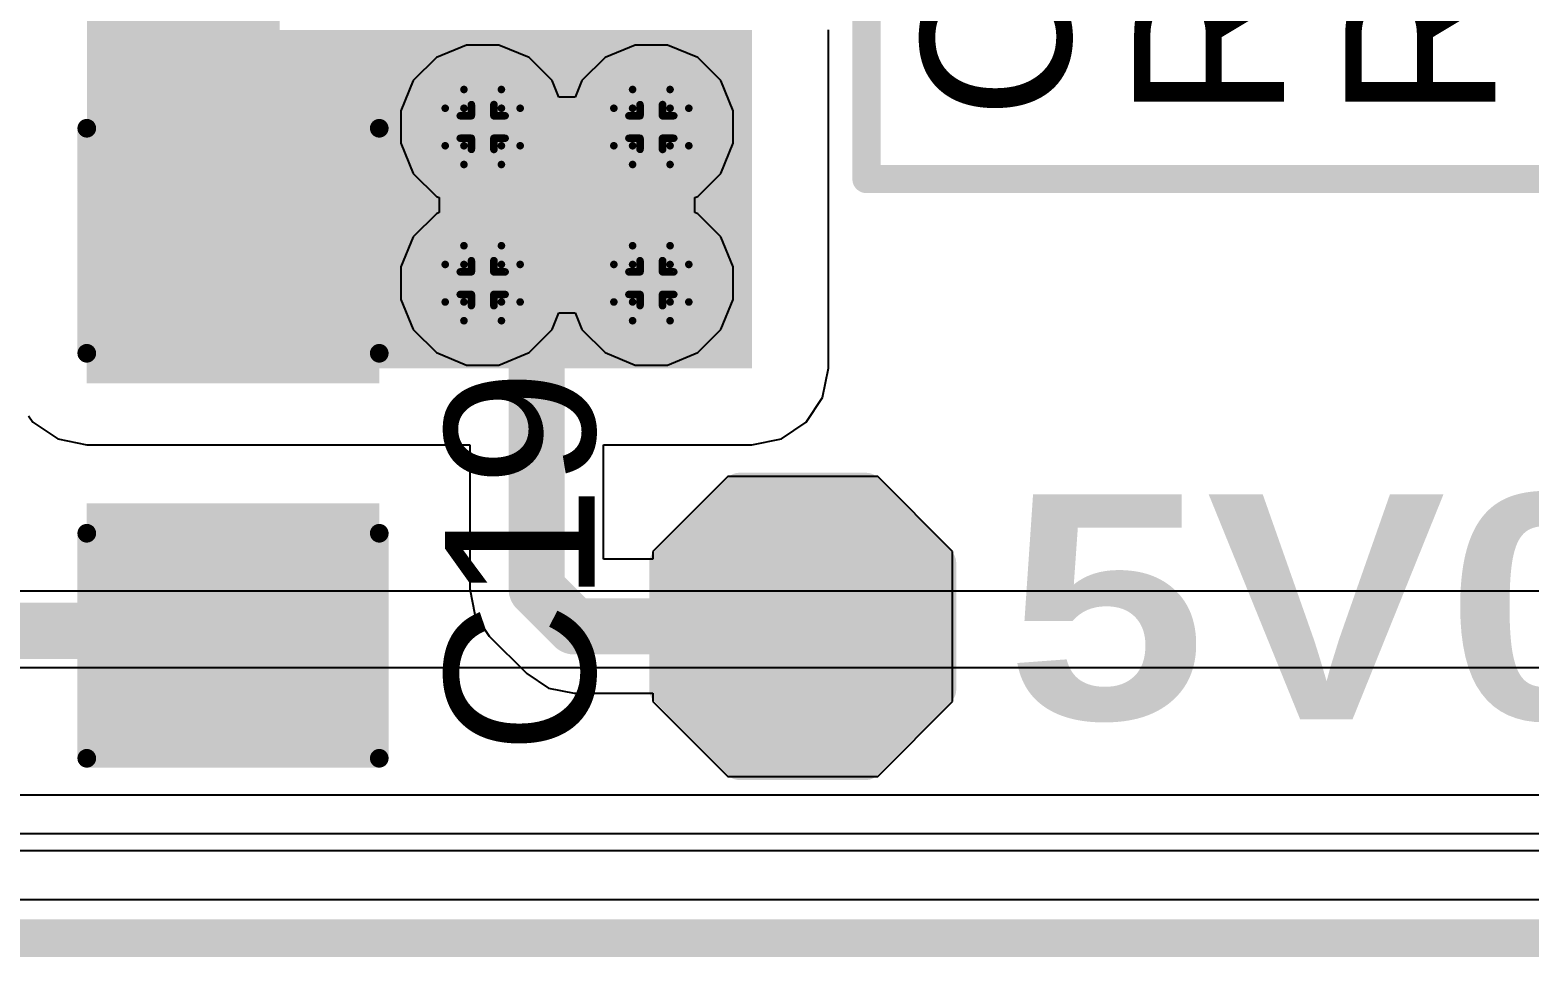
# Model space of a CAD drawing. Header units: inches. Extents: x -3 to 5259, y -3 to 5282.
# Drawn here: x 13 to 23.16, y -2.85 to 3.43 of the extents above; entities that cross this region are included whole.
import ezdxf

# ---------------------------------------------------------------- set-up
doc = ezdxf.new("R2010")
doc.units = ezdxf.units.IN
for name, color, linetype in [('Board Outline', 216, 'Continuous'), ('Bottom Layer', 5, 'Continuous'), ('Bottom Solder', 6, 'Continuous'), ('Drill Drawing', 1, 'Continuous'), ('Layer 1', 16, 'Continuous'), ('Layer 2', 76, 'Continuous'), ('Top Layer', 1, 'Continuous'), ('Top Overlay', 2, 'Continuous'), ('Top Paste', 8, 'Continuous'), ('Top Solder', 216, 'Continuous'), ('Via Holes', 16, 'Continuous')]:
    doc.layers.add(name, color=color, linetype=linetype)
doc.styles.add('Arial', font='', dxfattribs={"height": 0.2})
doc.styles.add('Arial Black_Bold', font='', dxfattribs={"height": 0.2})
doc.styles.get('Arial').set_extended_font_data('Arial')
doc.styles.get('Arial Black_Bold').set_extended_font_data('Arial Black', bold=True)

# ---------------------------------------------------------------- blocks, each defined once
blk = doc.blocks.new('T__________29')
at = {"layer": 'Top Layer'}
blk.add_hatch(color=1, dxfattribs=at).paths.add_polyline_path([(0.381, 0.762), (-0.381, 0.762), (-0.762, 0.381), (-0.762, -0.381), (-0.381, -0.762), (0.381, -0.762), (0.762, -0.381), (0.762, 0.381)])
at = {"layer": 'Top Paste'}
blk.add_hatch(color=8, dxfattribs=at).paths.add_polyline_path([(0.381, 0.762), (-0.381, 0.762), (-0.762, 0.381), (-0.762, -0.381), (-0.381, -0.762), (0.381, -0.762), (0.762, -0.381), (0.762, 0.381)])
at = {"layer": 'Top Solder'}
blk.add_hatch(color=216, dxfattribs=at).paths.add_polyline_path([(0.432, 0.864), (-0.432, 0.864), (-0.864, 0.432), (-0.864, -0.432), (-0.432, -0.864), (0.432, -0.864), (0.864, -0.432), (0.864, 0.432)])
at = {"layer": 'Top Overlay'}
for points in [[(-0.94, 0.432, 0.2, 0.2, 0), (-0.432, 0.94, 0.2, 0.2, 0)], [(-0.432, 0.94, 0.2, 0.2, 0), (0.432, 0.94, 0.2, 0.2, 0)], [(0.432, 0.94, 0.2, 0.2, 0), (0.94, 0.432, 0.2, 0.2, 0)], [(-0.94, -0.432, 0.2, 0.2, 0), (-0.94, 0.432, 0.2, 0.2, 0)], [(0.94, -0.432, 0.2, 0.2, 0), (0.94, 0.432, 0.2, 0.2, 0)], [(-0.94, -0.432, 0.2, 0.2, 0), (-0.432, -0.94, 0.2, 0.2, 0)], [(0.432, -0.94, 0.2, 0.2, 0), (0.94, -0.432, 0.2, 0.2, 0)], [(-0.432, -0.94, 0.2, 0.2, 0), (0.432, -0.94, 0.2, 0.2, 0)]]:
    blk.add_lwpolyline(points, format="xyseb", dxfattribs=at)
for points in [[(-0.482, 0.94, 0.1, 0.1, 1), (-0.382, 0.94, 0.1, 0.1, 1)], [(-0.482, 0.94, 0.1, 0.1, 1), (-0.382, 0.94, 0.1, 0.1, 1)], [(0.382, 0.94, 0.1, 0.1, 1), (0.482, 0.94, 0.1, 0.1, 1)], [(0.382, 0.94, 0.1, 0.1, 1), (0.482, 0.94, 0.1, 0.1, 1)], [(-0.99, 0.432, 0.1, 0.1, 1), (-0.89, 0.432, 0.1, 0.1, 1)], [(-0.99, 0.432, 0.1, 0.1, 1), (-0.89, 0.432, 0.1, 0.1, 1)], [(0.89, 0.432, 0.1, 0.1, 1), (0.99, 0.432, 0.1, 0.1, 1)], [(0.89, 0.432, 0.1, 0.1, 1), (0.99, 0.432, 0.1, 0.1, 1)], [(-0.99, -0.432, 0.1, 0.1, 1), (-0.89, -0.432, 0.1, 0.1, 1)], [(-0.99, -0.432, 0.1, 0.1, 1), (-0.89, -0.432, 0.1, 0.1, 1)], [(0.89, -0.432, 0.1, 0.1, 1), (0.99, -0.432, 0.1, 0.1, 1)], [(0.89, -0.432, 0.1, 0.1, 1), (0.99, -0.432, 0.1, 0.1, 1)], [(-0.482, -0.94, 0.1, 0.1, 1), (-0.382, -0.94, 0.1, 0.1, 1)], [(-0.482, -0.94, 0.1, 0.1, 1), (-0.382, -0.94, 0.1, 0.1, 1)], [(0.382, -0.94, 0.1, 0.1, 1), (0.482, -0.94, 0.1, 0.1, 1)], [(0.382, -0.94, 0.1, 0.1, 1), (0.482, -0.94, 0.1, 0.1, 1)]]:
    blk.add_lwpolyline(points, format="xyseb", close=True, dxfattribs=at)
blk = doc.blocks.new('C___1206_264')
at = {"layer": 'Top Layer'}
for points in [[(-2.032, 0.889), (-0.508, 0.889), (-0.508, -0.889), (-2.032, -0.889)], [(0.508, 0.889), (2.032, 0.889), (2.032, -0.889), (0.508, -0.889)]]:
    blk.add_hatch(color=1, dxfattribs=at).paths.add_polyline_path(points)
at = {"layer": 'Top Paste'}
for points in [[(-2.032, 0.889), (-0.508, 0.889), (-0.508, -0.889), (-2.032, -0.889)], [(0.508, 0.889), (2.032, 0.889), (2.032, -0.889), (0.508, -0.889)]]:
    blk.add_hatch(color=8, dxfattribs=at).paths.add_polyline_path(points)
at = {"layer": 'Top Solder'}
for points in [[(-2.134, 0.991), (-0.406, 0.991), (-0.406, -0.991), (-2.134, -0.991)], [(0.406, 0.991), (2.134, 0.991), (2.134, -0.991), (0.406, -0.991)]]:
    blk.add_hatch(color=216, dxfattribs=at).paths.add_polyline_path(points)
at = {"layer": 'Top Overlay'}
for points in [[(-2.134, 0.991, 0.127, 0.127, 0), (-0.61, 0.991, 0.127, 0.127, 0)], [(-2.134, 0.991, 0.127, 0.127, 0), (-2.134, -0.991, 0.127, 0.127, 0)], [(0.61, 0.991, 0.127, 0.127, 0), (2.134, 0.991, 0.127, 0.127, 0)], [(2.134, 0.991, 0.127, 0.127, 0), (2.134, -0.991, 0.127, 0.127, 0)], [(-2.134, -0.991, 0.127, 0.127, 0), (-0.61, -0.991, 0.127, 0.127, 0)], [(0.61, -0.991, 0.127, 0.127, 0), (2.134, -0.991, 0.127, 0.127, 0)]]:
    blk.add_lwpolyline(points, format="xyseb", dxfattribs=at)
for points in [[(-2.165, 0.991, 0.0635, 0.0635, 1), (-2.102, 0.991, 0.0635, 0.0635, 1)], [(-2.165, 0.991, 0.0635, 0.0635, 1), (-2.102, 0.991, 0.0635, 0.0635, 1)], [(-0.641, 0.991, 0.0635, 0.0635, 1), (-0.578, 0.991, 0.0635, 0.0635, 1)], [(0.578, 0.991, 0.0635, 0.0635, 1), (0.641, 0.991, 0.0635, 0.0635, 1)], [(2.102, 0.991, 0.0635, 0.0635, 1), (2.165, 0.991, 0.0635, 0.0635, 1)], [(2.102, 0.991, 0.0635, 0.0635, 1), (2.165, 0.991, 0.0635, 0.0635, 1)], [(-2.165, -0.991, 0.0635, 0.0635, 1), (-2.102, -0.991, 0.0635, 0.0635, 1)], [(-2.165, -0.991, 0.0635, 0.0635, 1), (-2.102, -0.991, 0.0635, 0.0635, 1)], [(-0.641, -0.991, 0.0635, 0.0635, 1), (-0.578, -0.991, 0.0635, 0.0635, 1)], [(0.578, -0.991, 0.0635, 0.0635, 1), (0.641, -0.991, 0.0635, 0.0635, 1)], [(2.102, -0.991, 0.0635, 0.0635, 1), (2.165, -0.991, 0.0635, 0.0635, 1)], [(2.102, -0.991, 0.0635, 0.0635, 1), (2.165, -0.991, 0.0635, 0.0635, 1)]]:
    blk.add_lwpolyline(points, format="xyseb", close=True, dxfattribs=at)

msp = doc.modelspace()

# ---------------------------------------------------------------- hatches: boundary and pattern name
at = {"layer": 'Bottom Layer'}
h = msp.add_hatch(color=5, dxfattribs=at)
edge = h.paths.add_edge_path()
edge.add_arc((16.068, 2.772), 0.3, 0, 360)
h = msp.add_hatch(color=5, dxfattribs=at)
edge = h.paths.add_edge_path()
edge.add_arc((17.211, 2.772), 0.3, 0, 360)
h = msp.add_hatch(color=5, dxfattribs=at)
edge = h.paths.add_edge_path()
edge.add_arc((16.068, 1.714), 0.3, 0, 360)
h = msp.add_hatch(color=5, dxfattribs=at)
edge = h.paths.add_edge_path()
edge.add_arc((17.211, 1.714), 0.3, 0, 360)
at = {"layer": 'Bottom Solder'}
h = msp.add_hatch(color=6, dxfattribs=at)
edge = h.paths.add_edge_path()
edge.add_arc((16.068, 2.772), 0.402, 0, 360)
h = msp.add_hatch(color=6, dxfattribs=at)
edge = h.paths.add_edge_path()
edge.add_arc((17.211, 2.772), 0.402, 0, 360)
h = msp.add_hatch(color=6, dxfattribs=at)
edge = h.paths.add_edge_path()
edge.add_arc((16.068, 1.714), 0.402, 0, 360)
h = msp.add_hatch(color=6, dxfattribs=at)
edge = h.paths.add_edge_path()
edge.add_arc((17.211, 1.714), 0.402, 0, 360)
at = {"layer": 'Layer 1'}
h = msp.add_hatch(color=16, dxfattribs=at)
edge = h.paths.add_edge_path()
edge.add_arc((16.068, 2.772), 0.3, 0, 360)
h = msp.add_hatch(color=16, dxfattribs=at)
edge = h.paths.add_edge_path()
edge.add_arc((17.211, 2.772), 0.3, 0, 360)
h = msp.add_hatch(color=16, dxfattribs=at)
edge = h.paths.add_edge_path()
edge.add_arc((16.068, 1.714), 0.3, 0, 360)
h = msp.add_hatch(color=16, dxfattribs=at)
edge = h.paths.add_edge_path()
edge.add_arc((17.211, 1.714), 0.3, 0, 360)
at = {"layer": 'Layer 2'}
h = msp.add_hatch(color=76, dxfattribs=at)
edge = h.paths.add_edge_path()
edge.add_arc((16.068, 2.772), 0.3, 0, 360)
h = msp.add_hatch(color=76, dxfattribs=at)
edge = h.paths.add_edge_path()
edge.add_arc((17.211, 2.772), 0.3, 0, 360)
h = msp.add_hatch(color=76, dxfattribs=at)
edge = h.paths.add_edge_path()
edge.add_arc((16.068, 1.714), 0.3, 0, 360)
h = msp.add_hatch(color=76, dxfattribs=at)
edge = h.paths.add_edge_path()
edge.add_arc((17.211, 1.714), 0.3, 0, 360)
at = {"layer": 'Top Layer'}
for points in [[(13.386, 1.138), (14.693, 1.138), (14.693, 4.502), (13.386, 4.502)], [(13.386, 1.138), (17.893, 1.138), (17.893, 3.429), (13.386, 3.429)]]:
    msp.add_hatch(color=1, dxfattribs=at).paths.add_polyline_path(points)
h = msp.add_hatch(color=1, dxfattribs=at)
edge = h.paths.add_edge_path()
edge.add_arc((16.068, 2.772), 0.3, 0, 360)
h = msp.add_hatch(color=1, dxfattribs=at)
edge = h.paths.add_edge_path()
edge.add_arc((17.211, 2.772), 0.3, 0, 360)
h = msp.add_hatch(color=1, dxfattribs=at)
edge = h.paths.add_edge_path()
edge.add_arc((16.068, 1.714), 0.3, 0, 360)
h = msp.add_hatch(color=1, dxfattribs=at)
edge = h.paths.add_edge_path()
edge.add_arc((17.211, 1.714), 0.3, 0, 360)
at = {"layer": 'Top Solder'}
h = msp.add_hatch(color=216, dxfattribs=at)
edge = h.paths.add_edge_path()
edge.add_arc((16.068, 2.772), 0.402, 0, 360)
h = msp.add_hatch(color=216, dxfattribs=at)
edge = h.paths.add_edge_path()
edge.add_arc((17.211, 2.772), 0.402, 0, 360)
h = msp.add_hatch(color=216, dxfattribs=at)
edge = h.paths.add_edge_path()
edge.add_arc((16.068, 1.714), 0.402, 0, 360)
h = msp.add_hatch(color=216, dxfattribs=at)
edge = h.paths.add_edge_path()
edge.add_arc((17.211, 1.714), 0.402, 0, 360)
at = {"layer": 'Via Holes'}
h = msp.add_hatch(color=7, dxfattribs=at)
edge = h.paths.add_edge_path()
edge.add_arc((16.068, 2.772), 0.15, 0, 360)
h = msp.add_hatch(color=7, dxfattribs=at)
edge = h.paths.add_edge_path()
edge.add_arc((17.211, 2.772), 0.15, 0, 360)
h = msp.add_hatch(color=7, dxfattribs=at)
edge = h.paths.add_edge_path()
edge.add_arc((16.068, 1.714), 0.15, 0, 360)
h = msp.add_hatch(color=7, dxfattribs=at)
edge = h.paths.add_edge_path()
edge.add_arc((17.211, 1.714), 0.15, 0, 360)

# ---------------------------------------------------------------- linework, layer by layer
at = {"layer": 'Board Outline'}
msp.add_lwpolyline([(-2.722, -2.722, 0.254, 0.254, 0), (147.278, -2.722, 0.254, 0.254, 0)], format="xyseb", dxfattribs=at)
at = {"layer": 'Bottom Layer'}
for p, q in [((15.958, 3.326), (15.754, 3.242)), ((16.178, 3.326), (15.958, 3.326)), ((16.382, 3.242), (16.178, 3.326)), ((17.101, 3.326), (16.897, 3.242)), ((17.321, 3.326), (17.101, 3.326)), ((17.525, 3.242), (17.321, 3.326)), ((15.754, 3.242), (15.598, 3.086)), ((16.538, 3.086), (16.382, 3.242)), ((16.897, 3.242), (16.741, 3.086)), ((17.681, 3.086), (17.525, 3.242)), ((15.598, 3.086), (15.514, 2.882)), ((16.585, 2.973), (16.538, 3.086)), ((16.741, 3.086), (16.694, 2.973)), ((17.765, 2.882), (17.681, 3.086)), ((16.694, 2.973), (16.585, 2.973)), ((15.514, 2.882), (15.514, 2.662)), ((17.765, 2.662), (17.765, 2.882)), ((15.514, 2.662), (15.598, 2.458)), ((17.681, 2.458), (17.765, 2.662)), ((15.598, 2.458), (15.754, 2.302)), ((17.525, 2.302), (17.681, 2.458)), ((15.754, 2.302), (15.774, 2.294)), ((15.774, 2.294), (15.774, 2.192)), ((17.505, 2.294), (17.525, 2.302)), ((17.505, 2.192), (17.505, 2.294)), ((15.754, 2.184), (15.598, 2.028)), ((15.774, 2.192), (15.754, 2.184)), ((17.525, 2.184), (17.505, 2.192)), ((17.681, 2.028), (17.525, 2.184)), ((15.598, 2.028), (15.514, 1.825)), ((17.765, 1.825), (17.681, 2.028)), ((15.514, 1.825), (15.514, 1.604)), ((17.765, 1.604), (17.765, 1.825)), ((15.514, 1.604), (15.598, 1.401)), ((17.681, 1.401), (17.765, 1.604)), ((16.538, 1.401), (16.585, 1.514)), ((16.585, 1.514), (16.694, 1.514)), ((16.694, 1.514), (16.741, 1.401)), ((15.598, 1.401), (15.754, 1.245)), ((16.382, 1.245), (16.538, 1.401)), ((16.741, 1.401), (16.897, 1.245)), ((17.525, 1.245), (17.681, 1.401)), ((15.754, 1.245), (15.958, 1.16)), ((16.178, 1.16), (16.382, 1.245)), ((16.897, 1.245), (17.101, 1.16)), ((17.321, 1.16), (17.525, 1.245)), ((15.958, 1.16), (16.178, 1.16)), ((17.101, 1.16), (17.321, 1.16)), ((139.342, -1.753), (5.233, -1.753))]:
    msp.add_line(p, q, dxfattribs=at)
at = {"layer": 'Drill Drawing'}
for points in [[(15.941, 2.899, 0.0508, 0.0508, 0), (15.941, 3.026, 0.0508, 0.0508, 0)], [(15.941, 3.026, 0.0508, 0.0508, 0), (16.195, 3.026, 0.0508, 0.0508, 0)], [(16.195, 2.899, 0.0508, 0.0508, 0), (16.195, 3.026, 0.0508, 0.0508, 0)], [(17.084, 2.899, 0.0508, 0.0508, 0), (17.084, 3.026, 0.0508, 0.0508, 0)], [(17.084, 3.026, 0.0508, 0.0508, 0), (17.338, 3.026, 0.0508, 0.0508, 0)], [(17.338, 2.899, 0.0508, 0.0508, 0), (17.338, 3.026, 0.0508, 0.0508, 0)], [(15.992, 2.848, 0.0508, 0.0508, 0), (15.992, 2.924, 0.0508, 0.0508, 0)], [(15.992, 2.924, 0.0508, 0.0508, 0), (16.144, 2.924, 0.0508, 0.0508, 0)], [(16.144, 2.848, 0.0508, 0.0508, 0), (16.144, 2.924, 0.0508, 0.0508, 0)], [(17.135, 2.848, 0.0508, 0.0508, 0), (17.135, 2.924, 0.0508, 0.0508, 0)], [(17.135, 2.924, 0.0508, 0.0508, 0), (17.287, 2.924, 0.0508, 0.0508, 0)], [(17.287, 2.848, 0.0508, 0.0508, 0), (17.287, 2.924, 0.0508, 0.0508, 0)], [(15.814, 2.645, 0.0508, 0.0508, 0), (15.814, 2.899, 0.0508, 0.0508, 0)], [(15.814, 2.899, 0.0508, 0.0508, 0), (15.941, 2.899, 0.0508, 0.0508, 0)], [(15.916, 2.696, 0.0508, 0.0508, 0), (15.916, 2.848, 0.0508, 0.0508, 0)], [(15.916, 2.848, 0.0508, 0.0508, 0), (15.992, 2.848, 0.0508, 0.0508, 0)], [(16.144, 2.848, 0.0508, 0.0508, 0), (16.22, 2.848, 0.0508, 0.0508, 0)], [(16.195, 2.899, 0.0508, 0.0508, 0), (16.322, 2.899, 0.0508, 0.0508, 0)], [(16.22, 2.696, 0.0508, 0.0508, 0), (16.22, 2.848, 0.0508, 0.0508, 0)], [(16.322, 2.645, 0.0508, 0.0508, 0), (16.322, 2.899, 0.0508, 0.0508, 0)], [(16.957, 2.645, 0.0508, 0.0508, 0), (16.957, 2.899, 0.0508, 0.0508, 0)], [(16.957, 2.899, 0.0508, 0.0508, 0), (17.084, 2.899, 0.0508, 0.0508, 0)], [(17.059, 2.696, 0.0508, 0.0508, 0), (17.059, 2.848, 0.0508, 0.0508, 0)], [(17.059, 2.848, 0.0508, 0.0508, 0), (17.135, 2.848, 0.0508, 0.0508, 0)], [(17.287, 2.848, 0.0508, 0.0508, 0), (17.363, 2.848, 0.0508, 0.0508, 0)], [(17.338, 2.899, 0.0508, 0.0508, 0), (17.465, 2.899, 0.0508, 0.0508, 0)], [(17.363, 2.696, 0.0508, 0.0508, 0), (17.363, 2.848, 0.0508, 0.0508, 0)], [(17.465, 2.645, 0.0508, 0.0508, 0), (17.465, 2.899, 0.0508, 0.0508, 0)], [(15.814, 2.645, 0.0508, 0.0508, 0), (15.941, 2.645, 0.0508, 0.0508, 0)], [(15.916, 2.696, 0.0508, 0.0508, 0), (15.992, 2.696, 0.0508, 0.0508, 0)], [(15.941, 2.518, 0.0508, 0.0508, 0), (15.941, 2.645, 0.0508, 0.0508, 0)], [(15.992, 2.62, 0.0508, 0.0508, 0), (15.992, 2.696, 0.0508, 0.0508, 0)], [(15.992, 2.62, 0.0508, 0.0508, 0), (16.144, 2.62, 0.0508, 0.0508, 0)], [(16.144, 2.696, 0.0508, 0.0508, 0), (16.22, 2.696, 0.0508, 0.0508, 0)], [(16.144, 2.62, 0.0508, 0.0508, 0), (16.144, 2.696, 0.0508, 0.0508, 0)], [(16.195, 2.645, 0.0508, 0.0508, 0), (16.322, 2.645, 0.0508, 0.0508, 0)], [(16.195, 2.518, 0.0508, 0.0508, 0), (16.195, 2.645, 0.0508, 0.0508, 0)], [(16.957, 2.645, 0.0508, 0.0508, 0), (17.084, 2.645, 0.0508, 0.0508, 0)], [(17.059, 2.696, 0.0508, 0.0508, 0), (17.135, 2.696, 0.0508, 0.0508, 0)], [(17.084, 2.518, 0.0508, 0.0508, 0), (17.084, 2.645, 0.0508, 0.0508, 0)], [(17.135, 2.62, 0.0508, 0.0508, 0), (17.135, 2.696, 0.0508, 0.0508, 0)], [(17.135, 2.62, 0.0508, 0.0508, 0), (17.287, 2.62, 0.0508, 0.0508, 0)], [(17.287, 2.696, 0.0508, 0.0508, 0), (17.363, 2.696, 0.0508, 0.0508, 0)], [(17.287, 2.62, 0.0508, 0.0508, 0), (17.287, 2.696, 0.0508, 0.0508, 0)], [(17.338, 2.645, 0.0508, 0.0508, 0), (17.465, 2.645, 0.0508, 0.0508, 0)], [(17.338, 2.518, 0.0508, 0.0508, 0), (17.338, 2.645, 0.0508, 0.0508, 0)], [(15.941, 2.518, 0.0508, 0.0508, 0), (16.195, 2.518, 0.0508, 0.0508, 0)], [(17.084, 2.518, 0.0508, 0.0508, 0), (17.338, 2.518, 0.0508, 0.0508, 0)], [(15.941, 1.841, 0.0508, 0.0508, 0), (15.941, 1.968, 0.0508, 0.0508, 0)], [(15.941, 1.968, 0.0508, 0.0508, 0), (16.195, 1.968, 0.0508, 0.0508, 0)], [(16.195, 1.841, 0.0508, 0.0508, 0), (16.195, 1.968, 0.0508, 0.0508, 0)], [(17.084, 1.841, 0.0508, 0.0508, 0), (17.084, 1.968, 0.0508, 0.0508, 0)], [(17.084, 1.968, 0.0508, 0.0508, 0), (17.338, 1.968, 0.0508, 0.0508, 0)], [(17.338, 1.841, 0.0508, 0.0508, 0), (17.338, 1.968, 0.0508, 0.0508, 0)], [(15.814, 1.587, 0.0508, 0.0508, 0), (15.814, 1.841, 0.0508, 0.0508, 0)], [(15.814, 1.841, 0.0508, 0.0508, 0), (15.941, 1.841, 0.0508, 0.0508, 0)], [(15.992, 1.791, 0.0508, 0.0508, 0), (15.992, 1.867, 0.0508, 0.0508, 0)], [(15.992, 1.867, 0.0508, 0.0508, 0), (16.144, 1.867, 0.0508, 0.0508, 0)], [(16.144, 1.791, 0.0508, 0.0508, 0), (16.144, 1.867, 0.0508, 0.0508, 0)], [(16.195, 1.841, 0.0508, 0.0508, 0), (16.322, 1.841, 0.0508, 0.0508, 0)], [(16.322, 1.587, 0.0508, 0.0508, 0), (16.322, 1.841, 0.0508, 0.0508, 0)], [(16.957, 1.587, 0.0508, 0.0508, 0), (16.957, 1.841, 0.0508, 0.0508, 0)], [(16.957, 1.841, 0.0508, 0.0508, 0), (17.084, 1.841, 0.0508, 0.0508, 0)], [(17.135, 1.791, 0.0508, 0.0508, 0), (17.135, 1.867, 0.0508, 0.0508, 0)], [(17.135, 1.867, 0.0508, 0.0508, 0), (17.287, 1.867, 0.0508, 0.0508, 0)], [(17.287, 1.791, 0.0508, 0.0508, 0), (17.287, 1.867, 0.0508, 0.0508, 0)], [(17.338, 1.841, 0.0508, 0.0508, 0), (17.465, 1.841, 0.0508, 0.0508, 0)], [(17.465, 1.587, 0.0508, 0.0508, 0), (17.465, 1.841, 0.0508, 0.0508, 0)], [(15.916, 1.638, 0.0508, 0.0508, 0), (15.916, 1.791, 0.0508, 0.0508, 0)], [(15.916, 1.791, 0.0508, 0.0508, 0), (15.992, 1.791, 0.0508, 0.0508, 0)], [(16.144, 1.791, 0.0508, 0.0508, 0), (16.22, 1.791, 0.0508, 0.0508, 0)], [(16.22, 1.638, 0.0508, 0.0508, 0), (16.22, 1.791, 0.0508, 0.0508, 0)], [(17.059, 1.638, 0.0508, 0.0508, 0), (17.059, 1.791, 0.0508, 0.0508, 0)], [(17.059, 1.791, 0.0508, 0.0508, 0), (17.135, 1.791, 0.0508, 0.0508, 0)], [(17.287, 1.791, 0.0508, 0.0508, 0), (17.363, 1.791, 0.0508, 0.0508, 0)], [(17.363, 1.638, 0.0508, 0.0508, 0), (17.363, 1.791, 0.0508, 0.0508, 0)], [(15.916, 1.638, 0.0508, 0.0508, 0), (15.992, 1.638, 0.0508, 0.0508, 0)], [(15.992, 1.562, 0.0508, 0.0508, 0), (15.992, 1.638, 0.0508, 0.0508, 0)], [(16.144, 1.638, 0.0508, 0.0508, 0), (16.22, 1.638, 0.0508, 0.0508, 0)], [(16.144, 1.562, 0.0508, 0.0508, 0), (16.144, 1.638, 0.0508, 0.0508, 0)], [(17.059, 1.638, 0.0508, 0.0508, 0), (17.135, 1.638, 0.0508, 0.0508, 0)], [(17.135, 1.562, 0.0508, 0.0508, 0), (17.135, 1.638, 0.0508, 0.0508, 0)], [(17.287, 1.638, 0.0508, 0.0508, 0), (17.363, 1.638, 0.0508, 0.0508, 0)], [(17.287, 1.562, 0.0508, 0.0508, 0), (17.287, 1.638, 0.0508, 0.0508, 0)], [(15.814, 1.587, 0.0508, 0.0508, 0), (15.941, 1.587, 0.0508, 0.0508, 0)], [(15.941, 1.46, 0.0508, 0.0508, 0), (15.941, 1.587, 0.0508, 0.0508, 0)], [(15.992, 1.562, 0.0508, 0.0508, 0), (16.144, 1.562, 0.0508, 0.0508, 0)], [(16.195, 1.587, 0.0508, 0.0508, 0), (16.322, 1.587, 0.0508, 0.0508, 0)], [(16.195, 1.46, 0.0508, 0.0508, 0), (16.195, 1.587, 0.0508, 0.0508, 0)], [(16.957, 1.587, 0.0508, 0.0508, 0), (17.084, 1.587, 0.0508, 0.0508, 0)], [(17.084, 1.46, 0.0508, 0.0508, 0), (17.084, 1.587, 0.0508, 0.0508, 0)], [(17.135, 1.562, 0.0508, 0.0508, 0), (17.287, 1.562, 0.0508, 0.0508, 0)], [(17.338, 1.587, 0.0508, 0.0508, 0), (17.465, 1.587, 0.0508, 0.0508, 0)], [(17.338, 1.46, 0.0508, 0.0508, 0), (17.338, 1.587, 0.0508, 0.0508, 0)], [(15.941, 1.46, 0.0508, 0.0508, 0), (16.195, 1.46, 0.0508, 0.0508, 0)], [(17.084, 1.46, 0.0508, 0.0508, 0), (17.338, 1.46, 0.0508, 0.0508, 0)]]:
    msp.add_lwpolyline(points, format="xyseb", dxfattribs=at)
for points in [[(15.928, 3.026, 0.0254, 0.0254, 1), (15.954, 3.026, 0.0254, 0.0254, 1)], [(15.928, 3.026, 0.0254, 0.0254, 1), (15.954, 3.026, 0.0254, 0.0254, 1)], [(16.182, 3.026, 0.0254, 0.0254, 1), (16.208, 3.026, 0.0254, 0.0254, 1)], [(16.182, 3.026, 0.0254, 0.0254, 1), (16.208, 3.026, 0.0254, 0.0254, 1)], [(17.071, 3.026, 0.0254, 0.0254, 1), (17.097, 3.026, 0.0254, 0.0254, 1)], [(17.071, 3.026, 0.0254, 0.0254, 1), (17.097, 3.026, 0.0254, 0.0254, 1)], [(17.325, 3.026, 0.0254, 0.0254, 1), (17.351, 3.026, 0.0254, 0.0254, 1)], [(17.325, 3.026, 0.0254, 0.0254, 1), (17.351, 3.026, 0.0254, 0.0254, 1)], [(15.979, 2.924, 0.0254, 0.0254, 1), (16.004, 2.924, 0.0254, 0.0254, 1)], [(15.979, 2.924, 0.0254, 0.0254, 1), (16.004, 2.924, 0.0254, 0.0254, 1)], [(16.131, 2.924, 0.0254, 0.0254, 1), (16.157, 2.924, 0.0254, 0.0254, 1)], [(16.131, 2.924, 0.0254, 0.0254, 1), (16.157, 2.924, 0.0254, 0.0254, 1)], [(17.122, 2.924, 0.0254, 0.0254, 1), (17.147, 2.924, 0.0254, 0.0254, 1)], [(17.122, 2.924, 0.0254, 0.0254, 1), (17.147, 2.924, 0.0254, 0.0254, 1)], [(17.274, 2.924, 0.0254, 0.0254, 1), (17.3, 2.924, 0.0254, 0.0254, 1)], [(17.274, 2.924, 0.0254, 0.0254, 1), (17.3, 2.924, 0.0254, 0.0254, 1)], [(15.801, 2.899, 0.0254, 0.0254, 1), (15.827, 2.899, 0.0254, 0.0254, 1)], [(15.801, 2.899, 0.0254, 0.0254, 1), (15.827, 2.899, 0.0254, 0.0254, 1)], [(15.903, 2.848, 0.0254, 0.0254, 1), (15.928, 2.848, 0.0254, 0.0254, 1)], [(15.903, 2.848, 0.0254, 0.0254, 1), (15.928, 2.848, 0.0254, 0.0254, 1)], [(15.928, 2.899, 0.0254, 0.0254, 1), (15.954, 2.899, 0.0254, 0.0254, 1)], [(15.928, 2.899, 0.0254, 0.0254, 1), (15.954, 2.899, 0.0254, 0.0254, 1)], [(15.979, 2.848, 0.0254, 0.0254, 1), (16.004, 2.848, 0.0254, 0.0254, 1)], [(15.979, 2.848, 0.0254, 0.0254, 1), (16.004, 2.848, 0.0254, 0.0254, 1)], [(16.131, 2.848, 0.0254, 0.0254, 1), (16.157, 2.848, 0.0254, 0.0254, 1)], [(16.131, 2.848, 0.0254, 0.0254, 1), (16.157, 2.848, 0.0254, 0.0254, 1)], [(16.182, 2.899, 0.0254, 0.0254, 1), (16.208, 2.899, 0.0254, 0.0254, 1)], [(16.182, 2.899, 0.0254, 0.0254, 1), (16.208, 2.899, 0.0254, 0.0254, 1)], [(16.208, 2.848, 0.0254, 0.0254, 1), (16.233, 2.848, 0.0254, 0.0254, 1)], [(16.208, 2.848, 0.0254, 0.0254, 1), (16.233, 2.848, 0.0254, 0.0254, 1)], [(16.309, 2.899, 0.0254, 0.0254, 1), (16.335, 2.899, 0.0254, 0.0254, 1)], [(16.309, 2.899, 0.0254, 0.0254, 1), (16.335, 2.899, 0.0254, 0.0254, 1)], [(16.944, 2.899, 0.0254, 0.0254, 1), (16.97, 2.899, 0.0254, 0.0254, 1)], [(16.944, 2.899, 0.0254, 0.0254, 1), (16.97, 2.899, 0.0254, 0.0254, 1)], [(17.046, 2.848, 0.0254, 0.0254, 1), (17.071, 2.848, 0.0254, 0.0254, 1)], [(17.046, 2.848, 0.0254, 0.0254, 1), (17.071, 2.848, 0.0254, 0.0254, 1)], [(17.071, 2.899, 0.0254, 0.0254, 1), (17.097, 2.899, 0.0254, 0.0254, 1)], [(17.071, 2.899, 0.0254, 0.0254, 1), (17.097, 2.899, 0.0254, 0.0254, 1)], [(17.122, 2.848, 0.0254, 0.0254, 1), (17.147, 2.848, 0.0254, 0.0254, 1)], [(17.122, 2.848, 0.0254, 0.0254, 1), (17.147, 2.848, 0.0254, 0.0254, 1)], [(17.274, 2.848, 0.0254, 0.0254, 1), (17.3, 2.848, 0.0254, 0.0254, 1)], [(17.274, 2.848, 0.0254, 0.0254, 1), (17.3, 2.848, 0.0254, 0.0254, 1)], [(17.325, 2.899, 0.0254, 0.0254, 1), (17.351, 2.899, 0.0254, 0.0254, 1)], [(17.325, 2.899, 0.0254, 0.0254, 1), (17.351, 2.899, 0.0254, 0.0254, 1)], [(17.351, 2.848, 0.0254, 0.0254, 1), (17.376, 2.848, 0.0254, 0.0254, 1)], [(17.351, 2.848, 0.0254, 0.0254, 1), (17.376, 2.848, 0.0254, 0.0254, 1)], [(17.452, 2.899, 0.0254, 0.0254, 1), (17.478, 2.899, 0.0254, 0.0254, 1)], [(17.452, 2.899, 0.0254, 0.0254, 1), (17.478, 2.899, 0.0254, 0.0254, 1)], [(15.801, 2.645, 0.0254, 0.0254, 1), (15.827, 2.645, 0.0254, 0.0254, 1)], [(15.801, 2.645, 0.0254, 0.0254, 1), (15.827, 2.645, 0.0254, 0.0254, 1)], [(15.903, 2.696, 0.0254, 0.0254, 1), (15.928, 2.696, 0.0254, 0.0254, 1)], [(15.903, 2.696, 0.0254, 0.0254, 1), (15.928, 2.696, 0.0254, 0.0254, 1)], [(15.928, 2.645, 0.0254, 0.0254, 1), (15.954, 2.645, 0.0254, 0.0254, 1)], [(15.928, 2.645, 0.0254, 0.0254, 1), (15.954, 2.645, 0.0254, 0.0254, 1)], [(15.979, 2.696, 0.0254, 0.0254, 1), (16.004, 2.696, 0.0254, 0.0254, 1)], [(15.979, 2.696, 0.0254, 0.0254, 1), (16.004, 2.696, 0.0254, 0.0254, 1)], [(15.979, 2.62, 0.0254, 0.0254, 1), (16.004, 2.62, 0.0254, 0.0254, 1)], [(15.979, 2.62, 0.0254, 0.0254, 1), (16.004, 2.62, 0.0254, 0.0254, 1)], [(16.131, 2.696, 0.0254, 0.0254, 1), (16.157, 2.696, 0.0254, 0.0254, 1)], [(16.131, 2.696, 0.0254, 0.0254, 1), (16.157, 2.696, 0.0254, 0.0254, 1)], [(16.131, 2.62, 0.0254, 0.0254, 1), (16.157, 2.62, 0.0254, 0.0254, 1)], [(16.131, 2.62, 0.0254, 0.0254, 1), (16.157, 2.62, 0.0254, 0.0254, 1)], [(16.182, 2.645, 0.0254, 0.0254, 1), (16.208, 2.645, 0.0254, 0.0254, 1)], [(16.182, 2.645, 0.0254, 0.0254, 1), (16.208, 2.645, 0.0254, 0.0254, 1)], [(16.208, 2.696, 0.0254, 0.0254, 1), (16.233, 2.696, 0.0254, 0.0254, 1)], [(16.208, 2.696, 0.0254, 0.0254, 1), (16.233, 2.696, 0.0254, 0.0254, 1)], [(16.309, 2.645, 0.0254, 0.0254, 1), (16.335, 2.645, 0.0254, 0.0254, 1)], [(16.309, 2.645, 0.0254, 0.0254, 1), (16.335, 2.645, 0.0254, 0.0254, 1)], [(16.944, 2.645, 0.0254, 0.0254, 1), (16.97, 2.645, 0.0254, 0.0254, 1)], [(16.944, 2.645, 0.0254, 0.0254, 1), (16.97, 2.645, 0.0254, 0.0254, 1)], [(17.046, 2.696, 0.0254, 0.0254, 1), (17.071, 2.696, 0.0254, 0.0254, 1)], [(17.046, 2.696, 0.0254, 0.0254, 1), (17.071, 2.696, 0.0254, 0.0254, 1)], [(17.071, 2.645, 0.0254, 0.0254, 1), (17.097, 2.645, 0.0254, 0.0254, 1)], [(17.071, 2.645, 0.0254, 0.0254, 1), (17.097, 2.645, 0.0254, 0.0254, 1)], [(17.122, 2.696, 0.0254, 0.0254, 1), (17.147, 2.696, 0.0254, 0.0254, 1)], [(17.122, 2.696, 0.0254, 0.0254, 1), (17.147, 2.696, 0.0254, 0.0254, 1)], [(17.122, 2.62, 0.0254, 0.0254, 1), (17.147, 2.62, 0.0254, 0.0254, 1)], [(17.122, 2.62, 0.0254, 0.0254, 1), (17.147, 2.62, 0.0254, 0.0254, 1)], [(17.274, 2.696, 0.0254, 0.0254, 1), (17.3, 2.696, 0.0254, 0.0254, 1)], [(17.274, 2.696, 0.0254, 0.0254, 1), (17.3, 2.696, 0.0254, 0.0254, 1)], [(17.274, 2.62, 0.0254, 0.0254, 1), (17.3, 2.62, 0.0254, 0.0254, 1)], [(17.274, 2.62, 0.0254, 0.0254, 1), (17.3, 2.62, 0.0254, 0.0254, 1)], [(17.325, 2.645, 0.0254, 0.0254, 1), (17.351, 2.645, 0.0254, 0.0254, 1)], [(17.325, 2.645, 0.0254, 0.0254, 1), (17.351, 2.645, 0.0254, 0.0254, 1)], [(17.351, 2.696, 0.0254, 0.0254, 1), (17.376, 2.696, 0.0254, 0.0254, 1)], [(17.351, 2.696, 0.0254, 0.0254, 1), (17.376, 2.696, 0.0254, 0.0254, 1)], [(17.452, 2.645, 0.0254, 0.0254, 1), (17.478, 2.645, 0.0254, 0.0254, 1)], [(17.452, 2.645, 0.0254, 0.0254, 1), (17.478, 2.645, 0.0254, 0.0254, 1)], [(15.928, 2.518, 0.0254, 0.0254, 1), (15.954, 2.518, 0.0254, 0.0254, 1)], [(15.928, 2.518, 0.0254, 0.0254, 1), (15.954, 2.518, 0.0254, 0.0254, 1)], [(16.182, 2.518, 0.0254, 0.0254, 1), (16.208, 2.518, 0.0254, 0.0254, 1)], [(16.182, 2.518, 0.0254, 0.0254, 1), (16.208, 2.518, 0.0254, 0.0254, 1)], [(17.071, 2.518, 0.0254, 0.0254, 1), (17.097, 2.518, 0.0254, 0.0254, 1)], [(17.071, 2.518, 0.0254, 0.0254, 1), (17.097, 2.518, 0.0254, 0.0254, 1)], [(17.325, 2.518, 0.0254, 0.0254, 1), (17.351, 2.518, 0.0254, 0.0254, 1)], [(17.325, 2.518, 0.0254, 0.0254, 1), (17.351, 2.518, 0.0254, 0.0254, 1)], [(15.928, 1.968, 0.0254, 0.0254, 1), (15.954, 1.968, 0.0254, 0.0254, 1)], [(15.928, 1.968, 0.0254, 0.0254, 1), (15.954, 1.968, 0.0254, 0.0254, 1)], [(16.182, 1.968, 0.0254, 0.0254, 1), (16.208, 1.968, 0.0254, 0.0254, 1)], [(16.182, 1.968, 0.0254, 0.0254, 1), (16.208, 1.968, 0.0254, 0.0254, 1)], [(17.071, 1.968, 0.0254, 0.0254, 1), (17.097, 1.968, 0.0254, 0.0254, 1)], [(17.071, 1.968, 0.0254, 0.0254, 1), (17.097, 1.968, 0.0254, 0.0254, 1)], [(17.325, 1.968, 0.0254, 0.0254, 1), (17.351, 1.968, 0.0254, 0.0254, 1)], [(17.325, 1.968, 0.0254, 0.0254, 1), (17.351, 1.968, 0.0254, 0.0254, 1)], [(15.801, 1.841, 0.0254, 0.0254, 1), (15.827, 1.841, 0.0254, 0.0254, 1)], [(15.801, 1.841, 0.0254, 0.0254, 1), (15.827, 1.841, 0.0254, 0.0254, 1)], [(15.928, 1.841, 0.0254, 0.0254, 1), (15.954, 1.841, 0.0254, 0.0254, 1)], [(15.928, 1.841, 0.0254, 0.0254, 1), (15.954, 1.841, 0.0254, 0.0254, 1)], [(15.979, 1.867, 0.0254, 0.0254, 1), (16.004, 1.867, 0.0254, 0.0254, 1)], [(15.979, 1.867, 0.0254, 0.0254, 1), (16.004, 1.867, 0.0254, 0.0254, 1)], [(16.131, 1.867, 0.0254, 0.0254, 1), (16.157, 1.867, 0.0254, 0.0254, 1)], [(16.131, 1.867, 0.0254, 0.0254, 1), (16.157, 1.867, 0.0254, 0.0254, 1)], [(16.182, 1.841, 0.0254, 0.0254, 1), (16.208, 1.841, 0.0254, 0.0254, 1)], [(16.182, 1.841, 0.0254, 0.0254, 1), (16.208, 1.841, 0.0254, 0.0254, 1)], [(16.309, 1.841, 0.0254, 0.0254, 1), (16.335, 1.841, 0.0254, 0.0254, 1)], [(16.309, 1.841, 0.0254, 0.0254, 1), (16.335, 1.841, 0.0254, 0.0254, 1)], [(16.944, 1.841, 0.0254, 0.0254, 1), (16.97, 1.841, 0.0254, 0.0254, 1)], [(16.944, 1.841, 0.0254, 0.0254, 1), (16.97, 1.841, 0.0254, 0.0254, 1)], [(17.071, 1.841, 0.0254, 0.0254, 1), (17.097, 1.841, 0.0254, 0.0254, 1)], [(17.071, 1.841, 0.0254, 0.0254, 1), (17.097, 1.841, 0.0254, 0.0254, 1)], [(17.122, 1.867, 0.0254, 0.0254, 1), (17.147, 1.867, 0.0254, 0.0254, 1)], [(17.122, 1.867, 0.0254, 0.0254, 1), (17.147, 1.867, 0.0254, 0.0254, 1)], [(17.274, 1.867, 0.0254, 0.0254, 1), (17.3, 1.867, 0.0254, 0.0254, 1)], [(17.274, 1.867, 0.0254, 0.0254, 1), (17.3, 1.867, 0.0254, 0.0254, 1)], [(17.325, 1.841, 0.0254, 0.0254, 1), (17.351, 1.841, 0.0254, 0.0254, 1)], [(17.325, 1.841, 0.0254, 0.0254, 1), (17.351, 1.841, 0.0254, 0.0254, 1)], [(17.452, 1.841, 0.0254, 0.0254, 1), (17.478, 1.841, 0.0254, 0.0254, 1)], [(17.452, 1.841, 0.0254, 0.0254, 1), (17.478, 1.841, 0.0254, 0.0254, 1)], [(15.903, 1.791, 0.0254, 0.0254, 1), (15.928, 1.791, 0.0254, 0.0254, 1)], [(15.903, 1.791, 0.0254, 0.0254, 1), (15.928, 1.791, 0.0254, 0.0254, 1)], [(15.979, 1.791, 0.0254, 0.0254, 1), (16.004, 1.791, 0.0254, 0.0254, 1)], [(15.979, 1.791, 0.0254, 0.0254, 1), (16.004, 1.791, 0.0254, 0.0254, 1)], [(16.131, 1.791, 0.0254, 0.0254, 1), (16.157, 1.791, 0.0254, 0.0254, 1)], [(16.131, 1.791, 0.0254, 0.0254, 1), (16.157, 1.791, 0.0254, 0.0254, 1)], [(16.208, 1.791, 0.0254, 0.0254, 1), (16.233, 1.791, 0.0254, 0.0254, 1)], [(16.208, 1.791, 0.0254, 0.0254, 1), (16.233, 1.791, 0.0254, 0.0254, 1)], [(17.046, 1.791, 0.0254, 0.0254, 1), (17.071, 1.791, 0.0254, 0.0254, 1)], [(17.046, 1.791, 0.0254, 0.0254, 1), (17.071, 1.791, 0.0254, 0.0254, 1)], [(17.122, 1.791, 0.0254, 0.0254, 1), (17.147, 1.791, 0.0254, 0.0254, 1)], [(17.122, 1.791, 0.0254, 0.0254, 1), (17.147, 1.791, 0.0254, 0.0254, 1)], [(17.274, 1.791, 0.0254, 0.0254, 1), (17.3, 1.791, 0.0254, 0.0254, 1)], [(17.274, 1.791, 0.0254, 0.0254, 1), (17.3, 1.791, 0.0254, 0.0254, 1)], [(17.351, 1.791, 0.0254, 0.0254, 1), (17.376, 1.791, 0.0254, 0.0254, 1)], [(17.351, 1.791, 0.0254, 0.0254, 1), (17.376, 1.791, 0.0254, 0.0254, 1)], [(15.903, 1.638, 0.0254, 0.0254, 1), (15.928, 1.638, 0.0254, 0.0254, 1)], [(15.903, 1.638, 0.0254, 0.0254, 1), (15.928, 1.638, 0.0254, 0.0254, 1)], [(15.979, 1.638, 0.0254, 0.0254, 1), (16.004, 1.638, 0.0254, 0.0254, 1)], [(15.979, 1.638, 0.0254, 0.0254, 1), (16.004, 1.638, 0.0254, 0.0254, 1)], [(16.131, 1.638, 0.0254, 0.0254, 1), (16.157, 1.638, 0.0254, 0.0254, 1)], [(16.131, 1.638, 0.0254, 0.0254, 1), (16.157, 1.638, 0.0254, 0.0254, 1)], [(16.208, 1.638, 0.0254, 0.0254, 1), (16.233, 1.638, 0.0254, 0.0254, 1)], [(16.208, 1.638, 0.0254, 0.0254, 1), (16.233, 1.638, 0.0254, 0.0254, 1)], [(17.046, 1.638, 0.0254, 0.0254, 1), (17.071, 1.638, 0.0254, 0.0254, 1)], [(17.046, 1.638, 0.0254, 0.0254, 1), (17.071, 1.638, 0.0254, 0.0254, 1)], [(17.122, 1.638, 0.0254, 0.0254, 1), (17.147, 1.638, 0.0254, 0.0254, 1)], [(17.122, 1.638, 0.0254, 0.0254, 1), (17.147, 1.638, 0.0254, 0.0254, 1)], [(17.274, 1.638, 0.0254, 0.0254, 1), (17.3, 1.638, 0.0254, 0.0254, 1)], [(17.274, 1.638, 0.0254, 0.0254, 1), (17.3, 1.638, 0.0254, 0.0254, 1)], [(17.351, 1.638, 0.0254, 0.0254, 1), (17.376, 1.638, 0.0254, 0.0254, 1)], [(17.351, 1.638, 0.0254, 0.0254, 1), (17.376, 1.638, 0.0254, 0.0254, 1)], [(15.801, 1.587, 0.0254, 0.0254, 1), (15.827, 1.587, 0.0254, 0.0254, 1)], [(15.801, 1.587, 0.0254, 0.0254, 1), (15.827, 1.587, 0.0254, 0.0254, 1)], [(15.928, 1.587, 0.0254, 0.0254, 1), (15.954, 1.587, 0.0254, 0.0254, 1)], [(15.928, 1.587, 0.0254, 0.0254, 1), (15.954, 1.587, 0.0254, 0.0254, 1)], [(15.979, 1.562, 0.0254, 0.0254, 1), (16.004, 1.562, 0.0254, 0.0254, 1)], [(15.979, 1.562, 0.0254, 0.0254, 1), (16.004, 1.562, 0.0254, 0.0254, 1)], [(16.131, 1.562, 0.0254, 0.0254, 1), (16.157, 1.562, 0.0254, 0.0254, 1)], [(16.131, 1.562, 0.0254, 0.0254, 1), (16.157, 1.562, 0.0254, 0.0254, 1)], [(16.182, 1.587, 0.0254, 0.0254, 1), (16.208, 1.587, 0.0254, 0.0254, 1)], [(16.182, 1.587, 0.0254, 0.0254, 1), (16.208, 1.587, 0.0254, 0.0254, 1)], [(16.309, 1.587, 0.0254, 0.0254, 1), (16.335, 1.587, 0.0254, 0.0254, 1)], [(16.309, 1.587, 0.0254, 0.0254, 1), (16.335, 1.587, 0.0254, 0.0254, 1)], [(16.944, 1.587, 0.0254, 0.0254, 1), (16.97, 1.587, 0.0254, 0.0254, 1)], [(16.944, 1.587, 0.0254, 0.0254, 1), (16.97, 1.587, 0.0254, 0.0254, 1)], [(17.071, 1.587, 0.0254, 0.0254, 1), (17.097, 1.587, 0.0254, 0.0254, 1)], [(17.071, 1.587, 0.0254, 0.0254, 1), (17.097, 1.587, 0.0254, 0.0254, 1)], [(17.122, 1.562, 0.0254, 0.0254, 1), (17.147, 1.562, 0.0254, 0.0254, 1)], [(17.122, 1.562, 0.0254, 0.0254, 1), (17.147, 1.562, 0.0254, 0.0254, 1)], [(17.274, 1.562, 0.0254, 0.0254, 1), (17.3, 1.562, 0.0254, 0.0254, 1)], [(17.274, 1.562, 0.0254, 0.0254, 1), (17.3, 1.562, 0.0254, 0.0254, 1)], [(17.325, 1.587, 0.0254, 0.0254, 1), (17.351, 1.587, 0.0254, 0.0254, 1)], [(17.325, 1.587, 0.0254, 0.0254, 1), (17.351, 1.587, 0.0254, 0.0254, 1)], [(17.452, 1.587, 0.0254, 0.0254, 1), (17.478, 1.587, 0.0254, 0.0254, 1)], [(17.452, 1.587, 0.0254, 0.0254, 1), (17.478, 1.587, 0.0254, 0.0254, 1)], [(15.928, 1.46, 0.0254, 0.0254, 1), (15.954, 1.46, 0.0254, 0.0254, 1)], [(15.928, 1.46, 0.0254, 0.0254, 1), (15.954, 1.46, 0.0254, 0.0254, 1)], [(16.182, 1.46, 0.0254, 0.0254, 1), (16.208, 1.46, 0.0254, 0.0254, 1)], [(16.182, 1.46, 0.0254, 0.0254, 1), (16.208, 1.46, 0.0254, 0.0254, 1)], [(17.071, 1.46, 0.0254, 0.0254, 1), (17.097, 1.46, 0.0254, 0.0254, 1)], [(17.071, 1.46, 0.0254, 0.0254, 1), (17.097, 1.46, 0.0254, 0.0254, 1)], [(17.325, 1.46, 0.0254, 0.0254, 1), (17.351, 1.46, 0.0254, 0.0254, 1)], [(17.325, 1.46, 0.0254, 0.0254, 1), (17.351, 1.46, 0.0254, 0.0254, 1)]]:
    msp.add_lwpolyline(points, format="xyseb", close=True, dxfattribs=at)
at = {"layer": 'Layer 1'}
for p, q in [((15.958, 3.326), (15.754, 3.242)), ((16.178, 3.326), (15.958, 3.326)), ((16.382, 3.242), (16.178, 3.326)), ((17.101, 3.326), (16.897, 3.242)), ((17.321, 3.326), (17.101, 3.326)), ((17.525, 3.242), (17.321, 3.326)), ((15.754, 3.242), (15.598, 3.086)), ((16.538, 3.086), (16.382, 3.242)), ((16.897, 3.242), (16.741, 3.086)), ((17.681, 3.086), (17.525, 3.242)), ((15.598, 3.086), (15.514, 2.882)), ((16.585, 2.973), (16.538, 3.086)), ((16.741, 3.086), (16.694, 2.973)), ((17.765, 2.882), (17.681, 3.086)), ((16.694, 2.973), (16.585, 2.973)), ((15.514, 2.882), (15.514, 2.662)), ((17.765, 2.662), (17.765, 2.882)), ((15.514, 2.662), (15.598, 2.458)), ((17.681, 2.458), (17.765, 2.662)), ((15.598, 2.458), (15.754, 2.302)), ((17.525, 2.302), (17.681, 2.458)), ((15.754, 2.302), (15.774, 2.294)), ((15.774, 2.294), (15.774, 2.192)), ((17.505, 2.294), (17.525, 2.302)), ((17.505, 2.192), (17.505, 2.294)), ((15.754, 2.184), (15.598, 2.028)), ((15.774, 2.192), (15.754, 2.184)), ((17.525, 2.184), (17.505, 2.192)), ((17.681, 2.028), (17.525, 2.184)), ((15.598, 2.028), (15.514, 1.825)), ((17.765, 1.825), (17.681, 2.028)), ((15.514, 1.825), (15.514, 1.604)), ((17.765, 1.604), (17.765, 1.825)), ((15.514, 1.604), (15.598, 1.401)), ((17.681, 1.401), (17.765, 1.604)), ((16.538, 1.401), (16.585, 1.514)), ((16.585, 1.514), (16.694, 1.514)), ((16.694, 1.514), (16.741, 1.401)), ((15.598, 1.401), (15.754, 1.245)), ((16.382, 1.245), (16.538, 1.401)), ((16.741, 1.401), (16.897, 1.245)), ((17.525, 1.245), (17.681, 1.401)), ((15.754, 1.245), (15.958, 1.16)), ((16.178, 1.16), (16.382, 1.245)), ((16.897, 1.245), (17.101, 1.16)), ((17.321, 1.16), (17.525, 1.245)), ((15.958, 1.16), (16.178, 1.16)), ((17.101, 1.16), (17.321, 1.16)), ((32.965, -0.371), (6.804, -0.371)), ((6.286, -0.889), (138.044, -0.889)), ((147.019, -2.463), (-2.463, -2.463))]:
    msp.add_line(p, q, dxfattribs=at)
at = {"layer": 'Layer 2'}
msp.add_line((132.562, -2.016), (-2.158, -2.016), dxfattribs=at)
at = {"layer": 'Top Layer'}
for p, q in [((18.411, 1.138), (18.411, 3.429)), ((18.372, 0.94), (18.411, 1.138)), ((18.26, 0.772), (18.372, 0.94)), ((12.99, 0.816), (13.02, 0.772)), ((13.02, 0.772), (13.188, 0.66)), ((18.092, 0.66), (18.26, 0.772)), ((13.188, 0.66), (13.386, 0.62)), ((13.386, 0.62), (15.981, 0.62)), ((15.981, 0.62), (15.981, -0.356)), ((16.887, -0.156), (16.887, 0.62)), ((16.887, 0.62), (17.893, 0.62)), ((17.893, 0.62), (18.092, 0.66)), ((17.729, 0.406), (17.221, -0.102)), ((18.745, 0.406), (17.729, 0.406)), ((19.253, -0.102), (18.745, 0.406)), ((17.221, -0.156), (16.887, -0.156)), ((17.221, -0.102), (17.221, -0.156)), ((19.253, -1.118), (19.253, -0.102)), ((15.981, -0.356), (16.015, -0.529)), ((16.015, -0.529), (16.113, -0.676)), ((16.113, -0.676), (16.367, -0.93)), ((16.367, -0.93), (16.367, -0.93)), ((16.367, -0.93), (16.514, -1.028)), ((16.514, -1.028), (16.688, -1.063)), ((16.688, -1.063), (17.221, -1.063)), ((17.221, -1.063), (17.221, -1.118)), ((17.221, -1.118), (17.729, -1.626)), ((18.745, -1.626), (19.253, -1.118)), ((17.729, -1.626), (18.745, -1.626)), ((43.453, -2.13), (4.888, -2.13))]:
    msp.add_line(p, q, dxfattribs=at)
for points in [[(16.434, 1.329, 0.381, 0.381, 0), (16.819, 1.714, 0.381, 0.381, 0)], [(16.819, 1.714, 0.381, 0.381, 0), (17.211, 1.714, 0.381, 0.381, 0)], [(16.434, -0.356, 0.381, 0.381, 0), (16.434, 1.329, 0.381, 0.381, 0)], [(16.434, -0.356, 0.381, 0.381, 0), (16.688, -0.61, 0.381, 0.381, 0)], [(11.604, -0.64, 0.381, 0.381, 0), (14.376, -0.64, 0.381, 0.381, 0)], [(16.688, -0.61, 0.381, 0.381, 0), (18.237, -0.61, 0.381, 0.381, 0)]]:
    msp.add_lwpolyline(points, format="xyseb", dxfattribs=at)
for points in [[(16.724, 1.714, 0.191, 0.191, 1), (16.915, 1.714, 0.191, 0.191, 1)], [(16.724, 1.714, 0.191, 0.191, 1), (16.915, 1.714, 0.191, 0.191, 1)], [(17.116, 1.714, 0.191, 0.191, 1), (17.306, 1.714, 0.191, 0.191, 1)], [(16.339, 1.329, 0.191, 0.191, 1), (16.529, 1.329, 0.191, 0.191, 1)], [(16.339, 1.329, 0.191, 0.191, 1), (16.529, 1.329, 0.191, 0.191, 1)], [(16.339, -0.356, 0.191, 0.191, 1), (16.529, -0.356, 0.191, 0.191, 1)], [(16.339, -0.356, 0.191, 0.191, 1), (16.529, -0.356, 0.191, 0.191, 1)], [(14.281, -0.64, 0.191, 0.191, 1), (14.472, -0.64, 0.191, 0.191, 1)], [(16.593, -0.61, 0.191, 0.191, 1), (16.783, -0.61, 0.191, 0.191, 1)], [(16.593, -0.61, 0.191, 0.191, 1), (16.783, -0.61, 0.191, 0.191, 1)], [(18.142, -0.61, 0.191, 0.191, 1), (18.332, -0.61, 0.191, 0.191, 1)]]:
    msp.add_lwpolyline(points, format="xyseb", close=True, dxfattribs=at)
at = {"layer": 'Top Overlay'}
for points in [[(18.669, 2.42, 0.191, 0.191, 0), (18.669, 5.954, 0.191, 0.191, 0)], [(18.669, 2.42, 0.191, 0.191, 0), (26.266, 2.42, 0.191, 0.191, 0)]]:
    msp.add_lwpolyline(points, format="xyseb", dxfattribs=at)
msp.add_lwpolyline([(18.621, 2.42, 0.0952, 0.0952, 1), (18.717, 2.42, 0.0952, 0.0952, 1)], format="xyseb", close=True, dxfattribs=at)
msp.add_lwpolyline([(18.621, 2.42, 0.0952, 0.0952, 1), (18.717, 2.42, 0.0952, 0.0952, 1)], format="xyseb", close=True, dxfattribs=at)

# ---------------------------------------------------------------- block references
at = {"rotation": 90}
msp.add_blockref('C___1206_264', (14.376, 0.63), dxfattribs=at)
msp.add_blockref('T__________29', (18.237, -0.61))

# ---------------------------------------------------------------- texts
at = {"layer": 'Top Overlay'}
for s, height, rotation, style, p in [('C18', 1.016, 90, 'Arial', (20.054, 2.828)), ('R5', 1.016, 90, 'Arial', (22.93, 2.828)), ('R7', 1.016, 90, 'Arial', (21.499, 2.828)), ('C19', 1.016, 90, 'Arial', (16.828, -1.475)), ('5V0', 1.524, 360, 'Arial Black_Bold', (19.616, -1.239))]:
    msp.add_text(s, height=height, rotation=rotation, dxfattribs=dict(at, style=style)).set_placement(p)

doc.saveas('drawing.dxf')
